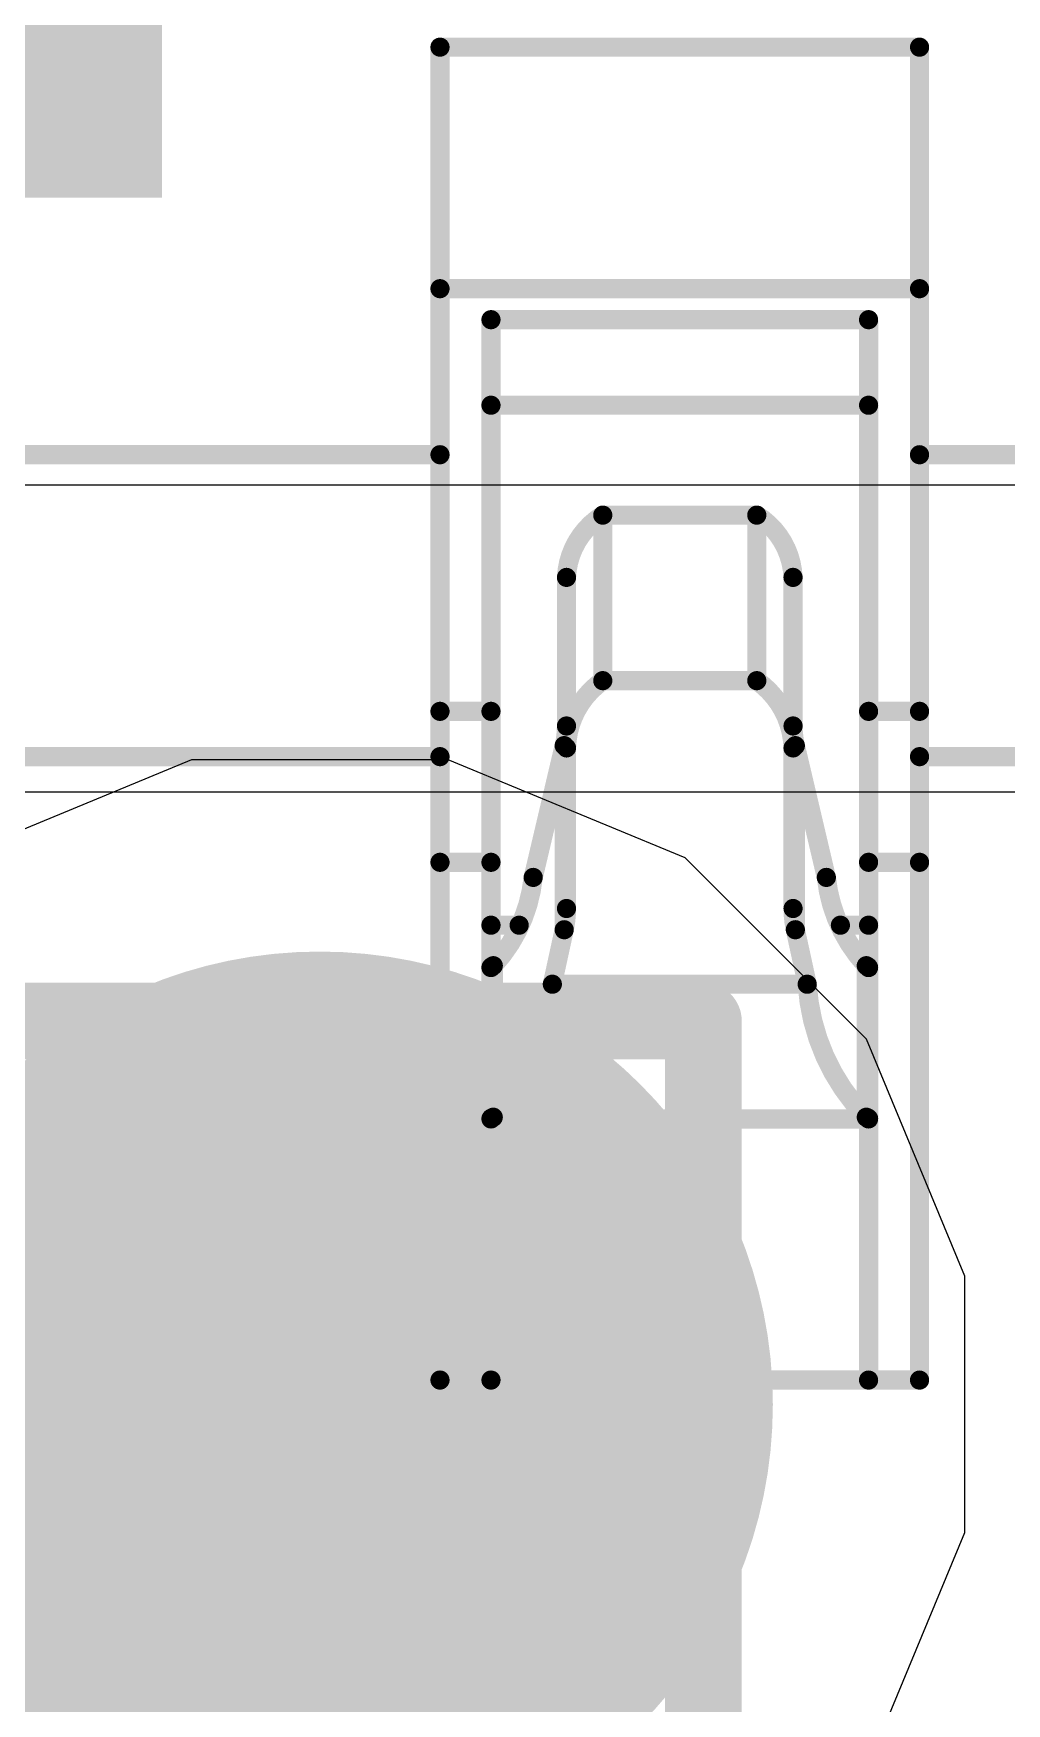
# Model space of a CAD drawing. Header units: inches. Extents: x -11 to 5433, y -4 to 5447.
# Drawn here: x 8.152 to 8.796, y 27.438 to 28.544 of the extents above; entities that cross this region are included whole.
import ezdxf

# ---------------------------------------------------------------- set-up
doc = ezdxf.new("R2010")
doc.units = ezdxf.units.IN
for name, color, linetype in [('Bottom Layer', 5, 'Continuous'), ('Drill Drawing', 1, 'Continuous'), ('Ground', 16, 'Continuous'), ('Mechanical 4', 56, 'Continuous'), ('Power', 76, 'Continuous'), ('Top Layer', 1, 'Continuous'), ('Top Solder', 216, 'Continuous'), ('Via Holes', 16, 'Continuous')]:
    doc.layers.add(name, color=color, linetype=linetype)

# ---------------------------------------------------------------- blocks, each defined once
blk = doc.blocks.new('QTH_030_01_L_D_A_K_TR_157')
at = {"layer": 'Top Solder'}
blk.add_hatch(color=216, dxfattribs=at).paths.add_polyline_path([(7.07339962, 0.42160063), (9.81659962, 0.42160063), (9.81659962, -0.42160063), (7.07339962, -0.42160063)])

msp = doc.modelspace()

# ---------------------------------------------------------------- hatches: boundary and pattern name
at = {"layer": 'Bottom Layer'}
h = msp.add_hatch(color=5, dxfattribs=at)
edge = h.paths.add_edge_path()
edge.add_arc((8.34153272, 27.63581722), 0.2999994, 0, 360)
at = {"layer": 'Ground'}
h = msp.add_hatch(color=16, dxfattribs=at)
edge = h.paths.add_edge_path()
edge.add_arc((8.34153272, 27.63581722), 0.2999994, 0, 360)
at = {"layer": 'Power'}
h = msp.add_hatch(color=76, dxfattribs=at)
edge = h.paths.add_edge_path()
edge.add_arc((8.34153272, 27.63581722), 0.2999994, 0, 360)
at = {"layer": 'Top Layer'}
h = msp.add_hatch(color=1, dxfattribs=at)
edge = h.paths.add_edge_path()
edge.add_arc((8.34153272, 27.63581722), 0.2999994, 0, 360)
at = {"layer": 'Via Holes'}
h = msp.add_hatch(color=7, dxfattribs=at)
edge = h.paths.add_edge_path()
edge.add_arc((8.34153272, 27.63581722), 0.1499997, 0, 360)

# ---------------------------------------------------------------- linework, layer by layer
at = {"layer": 'Bottom Layer'}
for p, q in [((8.256597659999999, 28.06281662), (8.09965868, 27.99780786)), ((8.42646778, 28.06281662), (8.256597659999999, 28.06281662)), ((8.583406759999999, 27.99780786), (8.42646778, 28.06281662)), ((8.703523359999998, 27.87769126), (8.583406759999999, 27.99780786)), ((8.76853212, 27.72075228), (8.703523359999998, 27.87769126)), ((8.76853212, 27.55088216), (8.76853212, 27.72075228)), ((8.703523359999998, 27.39394318), (8.76853212, 27.55088216))]:
    msp.add_line(p, q, dxfattribs=at)
msp.add_lwpolyline([(8.34153272, 24.84291704, 0.254, 0.254, 0), (8.34153272, 27.63581722, 0.254, 0.254, 0)], format="xyseb", dxfattribs=at)
msp.add_lwpolyline([(8.278032719999999, 27.63581722, 0.127, 0.127, 1), (8.40503272, 27.63581722, 0.127, 0.127, 1)], format="xyseb", close=True, dxfattribs=at)
at = {"layer": 'Drill Drawing'}
for points in [[(8.087532719999999, 27.88981722, 0.0508, 0.0508, 0), (8.59553272, 27.88981722, 0.0508, 0.0508, 0)], [(8.59553272, 27.38181722, 0.0508, 0.0508, 0), (8.59553272, 27.88981722, 0.0508, 0.0508, 0)], [(8.18913272, 27.78821722, 0.0508, 0.0508, 0), (8.49393272, 27.78821722, 0.0508, 0.0508, 0)], [(8.18913272, 27.48341722, 0.0508, 0.0508, 0), (8.18913272, 27.78821722, 0.0508, 0.0508, 0)], [(8.49393272, 27.48341722, 0.0508, 0.0508, 0), (8.49393272, 27.78821722, 0.0508, 0.0508, 0)], [(8.18913272, 27.48341722, 0.0508, 0.0508, 0), (8.49393272, 27.48341722, 0.0508, 0.0508, 0)]]:
    msp.add_lwpolyline(points, format="xyseb", dxfattribs=at)
for points in [[(8.582832719999999, 27.88981722, 0.0254, 0.0254, 1), (8.60823272, 27.88981722, 0.0254, 0.0254, 1)], [(8.582832719999999, 27.88981722, 0.0254, 0.0254, 1), (8.60823272, 27.88981722, 0.0254, 0.0254, 1)], [(8.17643272, 27.78821722, 0.0254, 0.0254, 1), (8.201832719999999, 27.78821722, 0.0254, 0.0254, 1)], [(8.17643272, 27.78821722, 0.0254, 0.0254, 1), (8.201832719999999, 27.78821722, 0.0254, 0.0254, 1)], [(8.48123272, 27.78821722, 0.0254, 0.0254, 1), (8.506632719999999, 27.78821722, 0.0254, 0.0254, 1)], [(8.48123272, 27.78821722, 0.0254, 0.0254, 1), (8.506632719999999, 27.78821722, 0.0254, 0.0254, 1)], [(8.17643272, 27.48341722, 0.0254, 0.0254, 1), (8.201832719999999, 27.48341722, 0.0254, 0.0254, 1)], [(8.17643272, 27.48341722, 0.0254, 0.0254, 1), (8.201832719999999, 27.48341722, 0.0254, 0.0254, 1)], [(8.48123272, 27.48341722, 0.0254, 0.0254, 1), (8.506632719999999, 27.48341722, 0.0254, 0.0254, 1)], [(8.48123272, 27.48341722, 0.0254, 0.0254, 1), (8.506632719999999, 27.48341722, 0.0254, 0.0254, 1)]]:
    msp.add_lwpolyline(points, format="xyseb", close=True, dxfattribs=at)
at = {"layer": 'Ground'}
for p, q in [((8.256597659999999, 28.06281662), (8.09965868, 27.99780786)), ((8.42646778, 28.06281662), (8.256597659999999, 28.06281662)), ((8.583406759999999, 27.99780786), (8.42646778, 28.06281662)), ((8.703523359999998, 27.87769126), (8.583406759999999, 27.99780786)), ((8.76853212, 27.72075228), (8.703523359999998, 27.87769126)), ((8.76853212, 27.55088216), (8.76853212, 27.72075228)), ((8.703523359999998, 27.39394318), (8.76853212, 27.55088216))]:
    msp.add_line(p, q, dxfattribs=at)
at = {"layer": 'Mechanical 4'}
for points in [[(8.421154099999999, 28.53494674, 0.0127, 0.0127, 0), (8.7386541, 28.53494674, 0.0127, 0.0127, 0)], [(8.421154099999999, 28.06494514, 0.0127, 0.0127, 0), (8.421154099999999, 28.53494674, 0.0127, 0.0127, 0)], [(8.7386541, 28.06494514, 0.0127, 0.0127, 0), (8.7386541, 28.53494674, 0.0127, 0.0127, 0)], [(8.421154099999999, 28.37494452, 0.0127, 0.0127, 0), (8.7386541, 28.37494452, 0.0127, 0.0127, 0)], [(8.45490562, 28.35440862, 0.0127, 0.0127, 0), (8.70490512, 28.35440862, 0.0127, 0.0127, 0)], [(8.45490562, 27.65194622, 0.0127, 0.0127, 0), (8.45490562, 28.35440862, 0.0127, 0.0127, 0)], [(8.70490512, 27.65194622, 0.0127, 0.0127, 0), (8.70490512, 28.35440862, 0.0127, 0.0127, 0)], [(8.45490562, 28.29773868, 0.0127, 0.0127, 0), (8.70490512, 28.29773868, 0.0127, 0.0127, 0)], [(8.103654099999998, 28.26494474, 0.0127, 0.0127, 0), (8.421154099999999, 28.26494474, 0.0127, 0.0127, 0)], [(8.7386541, 28.26494474, 0.0127, 0.0127, 0), (9.0561541, 28.26494474, 0.0127, 0.0127, 0)], [(8.50490552, 28.18369522, 0.0127, 0.0127, -0.2473774344944057), (8.528913600000001, 28.22494482, 0.0127, 0.0127, 0)], [(8.52891614, 28.22494482, 0.0127, 0.0127, 0), (8.6308946, 28.22494482, 0.0127, 0.0127, 0)], [(8.52891614, 28.11528286, 0.0127, 0.0127, 0), (8.52891614, 28.22494482, 0.0127, 0.0127, 0)], [(8.6308946, 28.11528286, 0.0127, 0.0127, 0), (8.6308946, 28.22494482, 0.0127, 0.0127, 0)], [(8.63089714, 28.22494482, 0.0127, 0.0127, -0.2473774344944055), (8.65490522, 28.18369522, 0.0127, 0.0127, 0)], [(8.50490552, 27.96434844, 0.0127, 0.0127, 0), (8.50490552, 28.18369522, 0.0127, 0.0127, 0)], [(8.65490522, 27.96434844, 0.0127, 0.0127, 0), (8.65490522, 28.18369522, 0.0127, 0.0127, 0)], [(8.50490552, 28.07071348, 0.0127, 0.0127, -0.2374800627721871), (8.528913600000001, 28.1152854, 0.0127, 0.0127, 0)], [(8.52891614, 28.11528286, 0.0127, 0.0127, 0), (8.6308946, 28.11528286, 0.0127, 0.0127, 0)], [(8.63089714, 28.1152854, 0.0127, 0.0127, -0.2374800627721868), (8.65490522, 28.07071348, 0.0127, 0.0127, 0)], [(8.421154099999999, 28.09494508, 0.0127, 0.0127, 0), (8.45490562, 28.09494508, 0.0127, 0.0127, 0)], [(8.70490512, 28.09494508, 0.0127, 0.0127, 0), (8.7386541, 28.09494508, 0.0127, 0.0127, 0)], [(8.50490552, 28.08525752, 0.0127, 0.0127, -0.05786385222271111), (8.503386599999999, 28.07223494, 0.0127, 0.0127, 0)], [(8.656424139999999, 28.07223494, 0.0127, 0.0127, -0.057863852222711), (8.65490522, 28.08525752, 0.0127, 0.0127, 0)], [(8.103654099999998, 28.06494514, 0.0127, 0.0127, 0), (8.421154099999999, 28.06494514, 0.0127, 0.0127, 0)], [(8.421154099999999, 27.65194622, 0.0127, 0.0127, 0), (8.421154099999999, 28.06494514, 0.0127, 0.0127, 0)], [(8.4828634, 27.9849453, 0.0127, 0.0127, 0), (8.503386599999999, 28.07223494, 0.0127, 0.0127, 0)], [(8.503386599999999, 27.95027684, 0.0127, 0.0127, 0), (8.503386599999999, 28.07223494, 0.0127, 0.0127, 0)], [(8.656424139999999, 28.07223494, 0.0127, 0.0127, 0), (8.6769448, 27.9849453, 0.0127, 0.0127, 0)], [(8.656424139999999, 27.95027684, 0.0127, 0.0127, 0), (8.656424139999999, 28.07223494, 0.0127, 0.0127, 0)], [(8.7386541, 28.06494514, 0.0127, 0.0127, 0), (9.0561541, 28.06494514, 0.0127, 0.0127, 0)], [(8.7386541, 27.65194622, 0.0127, 0.0127, 0), (8.7386541, 28.06494514, 0.0127, 0.0127, 0)], [(8.421154099999999, 27.99494528, 0.0127, 0.0127, 0), (8.45490562, 27.99494528, 0.0127, 0.0127, 0)], [(8.70490512, 27.99494528, 0.0127, 0.0127, 0), (8.7386541, 27.99494528, 0.0127, 0.0127, 0)], [(8.48286594, 27.98494784, 0.0127, 0.0127, -0.1625906327552088), (8.45642454, 27.92645418, 0.0127, 0.0127, 0)], [(8.703386199999999, 27.92645418, 0.0127, 0.0127, -0.1625906327552086), (8.6769448, 27.98494784, 0.0127, 0.0127, 0)], [(8.50490552, 27.96434844, 0.0127, 0.0127, -0.05365793627864512), (8.503386599999999, 27.95027684, 0.0127, 0.0127, 0)], [(8.656424139999999, 27.95027684, 0.0127, 0.0127, -0.05365793627864524), (8.65490522, 27.96434844, 0.0127, 0.0127, 0)], [(8.45490562, 27.95328166, 0.0127, 0.0127, 0), (8.473567, 27.95328166, 0.0127, 0.0127, 0)], [(8.495532919999999, 27.91417836, 0.0127, 0.0127, 0), (8.503386599999999, 27.95027684, 0.0127, 0.0127, 0)], [(8.656424139999999, 27.95027684, 0.0127, 0.0127, 0), (8.66427782, 27.91417836, 0.0127, 0.0127, 0)], [(8.68624374, 27.95328166, 0.0127, 0.0127, 0), (8.70490512, 27.95328166, 0.0127, 0.0127, 0)], [(8.45490562, 27.92521466, 0.0127, 0.0127, -0.01102176059095846), (8.454941179999999, 27.92530102, 0.0127, 0.0127, 0)], [(8.454941179999999, 27.92530102, 0.0127, 0.0127, -0.02840440636225271), (8.4549869, 27.92538992, 0.0127, 0.0127, 0)], [(8.4549869, 27.92538992, 0.0127, 0.0127, -0.03504147042204314), (8.45505294, 27.92548644, 0.0127, 0.0127, 0)], [(8.45505294, 27.92548644, 0.0127, 0.0127, -0.03231858321333049), (8.455152, 27.92559312, 0.0127, 0.0127, 0)], [(8.455152, 27.92559312, 0.0127, 0.0127, -0.02446223681066751), (8.45528916, 27.9257125, 0.0127, 0.0127, 0)], [(8.4552917, 27.92570996, 0.0127, 0.0127, -0.01372918972499624), (8.4554695, 27.92584458, 0.0127, 0.0127, 0)], [(8.4554695, 27.92584458, 0.0127, 0.0127, -0.008119992686425808), (8.455680319999999, 27.92598681999999, 0.0127, 0.0127, 0)], [(8.45567778, 27.92598936, 0.0127, 0.0127, -0.004820635617816782), (8.455914, 27.92613922, 0.0127, 0.0127, 0)], [(8.455914, 27.92613922, 0.0127, 0.0127, 0), (8.45642454, 27.92645418, 0.0127, 0.0127, 0)], [(8.45642454, 27.82607592, 0.0127, 0.0127, 0), (8.45642454, 27.92645418, 0.0127, 0.0127, 0)], [(8.703386199999999, 27.92645418, 0.0127, 0.0127, 0), (8.7036529, 27.92629415999999, 0.0127, 0.0127, 0)], [(8.703386199999999, 27.82607592, 0.0127, 0.0127, 0), (8.703386199999999, 27.92645418, 0.0127, 0.0127, 0)], [(8.7036529, 27.92629415999999, 0.0127, 0.0127, 0), (8.70391198, 27.92613414, 0.0127, 0.0127, 0)], [(8.70390944, 27.9261316, 0.0127, 0.0127, -0.006054857866419285), (8.7041482, 27.92598174, 0.0127, 0.0127, 0)], [(8.70415074, 27.92598428, 0.0127, 0.0127, -0.01073696926174756), (8.70435648, 27.92584204, 0.0127, 0.0127, 0)], [(8.70435648, 27.9258395, 0.0127, 0.0127, -0.01856237107227179), (8.70452158, 27.9257125, 0.0127, 0.0127, 0)], [(8.70452158, 27.92571504, 0.0127, 0.0127, -0.02338621057059427), (8.70464604, 27.9255982, 0.0127, 0.0127, 0)], [(8.70464604, 27.92559566, 0.0127, 0.0127, -0.05432145117668464), (8.70480606, 27.925395, 0.0127, 0.0127, 0)], [(8.7048086, 27.92539754, 0.0127, 0.0127, -0.02859688064924974), (8.70490766, 27.92521466, 0.0127, 0.0127, 0)], [(8.495532919999999, 27.91418089999999, 0.0127, 0.0127, -0.1798939642534223), (8.45642454, 27.82607592, 0.0127, 0.0127, 0)], [(8.495532919999999, 27.91417836, 0.0127, 0.0127, 0), (8.66427782, 27.91417836, 0.0127, 0.0127, 0)], [(8.703386199999999, 27.82607592, 0.0127, 0.0127, -0.1798939642534224), (8.66427782, 27.91418089999999, 0.0127, 0.0127, 0)], [(8.45490562, 27.82514628, 0.0127, 0.0127, -0.01323430953739975), (8.454941179999999, 27.82521232, 0.0127, 0.0127, 0)], [(8.45490562, 27.82494561999999, 0.0127, 0.0127, 0), (8.70490512, 27.82494561999999, 0.0127, 0.0127, 0)], [(8.454941179999999, 27.82521232, 0.0127, 0.0127, -0.03268862884277671), (8.4549869, 27.8252809, 0.0127, 0.0127, 0)], [(8.4549869, 27.82527582, 0.0127, 0.0127, -0.0374458302479112), (8.45505294, 27.82534948, 0.0127, 0.0127, 0)], [(8.45505294, 27.82534948, 0.0127, 0.0127, -0.03188120460224849), (8.455152, 27.82542822, 0.0127, 0.0127, 0)], [(8.45514946, 27.82543076, 0.0127, 0.0127, -0.02261994771953876), (8.45528916, 27.8255222, 0.0127, 0.0127, 0)], [(8.45528916, 27.82551966, 0.0127, 0.0127, -0.01220889252625538), (8.455466959999999, 27.82561872, 0.0127, 0.0127, 0)], [(8.455466959999999, 27.82561872, 0.0127, 0.0127, -0.007070305404387283), (8.45567778, 27.8257254, 0.0127, 0.0127, 0)], [(8.45567778, 27.8257254, 0.0127, 0.0127, 0), (8.455914, 27.8258397, 0.0127, 0.0127, 0)], [(8.455914, 27.8258397, 0.0127, 0.0127, 0), (8.45642454, 27.82607592, 0.0127, 0.0127, 0)], [(8.703386199999999, 27.82607592, 0.0127, 0.0127, 0), (8.7036529, 27.825954, 0.0127, 0.0127, 0)], [(8.7036529, 27.825954, 0.0127, 0.0127, 0), (8.70391198, 27.82583716, 0.0127, 0.0127, 0)], [(8.70391198, 27.82583716, 0.0127, 0.0127, -0.005205334042722457), (8.70415074, 27.8257254, 0.0127, 0.0127, 0)], [(8.7041482, 27.82572286, 0.0127, 0.0127, -0.009375622424406175), (8.70435394, 27.82561618, 0.0127, 0.0127, 0)], [(8.70435394, 27.82561618, 0.0127, 0.0127, -0.01668702494644654), (8.70452158, 27.82551966, 0.0127, 0.0127, 0)], [(8.70452158, 27.82551966, 0.0127, 0.0127, -0.02199391696725747), (8.70464604, 27.8254333, 0.0127, 0.0127, 0)], [(8.7046435, 27.8254333, 0.0127, 0.0127, -0.02675089176373913), (8.70473748, 27.82535456, 0.0127, 0.0127, 0)], [(8.70474002, 27.82535456, 0.0127, 0.0127, -0.02828763826250555), (8.7048086, 27.82528344, 0.0127, 0.0127, 0)], [(8.7048086, 27.82528344, 0.0127, 0.0127, -0.03260546152078476), (8.70490512, 27.82514628, 0.0127, 0.0127, 0)], [(8.421154099999999, 27.65194622, 0.0127, 0.0127, 0), (8.7386541, 27.65194622, 0.0127, 0.0127, 0)]]:
    msp.add_lwpolyline(points, format="xyseb", dxfattribs=at)
for points in [[(8.4179791, 28.53494674, 0.00635, 0.00635, 1), (8.4243291, 28.53494674, 0.00635, 0.00635, 1)], [(8.4179791, 28.53494674, 0.00635, 0.00635, 1), (8.4243291, 28.53494674, 0.00635, 0.00635, 1)], [(8.7354791, 28.53494674, 0.00635, 0.00635, 1), (8.741829099999999, 28.53494674, 0.00635, 0.00635, 1)], [(8.7354791, 28.53494674, 0.00635, 0.00635, 1), (8.741829099999999, 28.53494674, 0.00635, 0.00635, 1)], [(8.4179791, 28.37494452, 0.00635, 0.00635, 1), (8.4243291, 28.37494452, 0.00635, 0.00635, 1)], [(8.7354791, 28.37494452, 0.00635, 0.00635, 1), (8.741829099999999, 28.37494452, 0.00635, 0.00635, 1)], [(8.45173062, 28.35440862, 0.00635, 0.00635, 1), (8.458080619999999, 28.35440862, 0.00635, 0.00635, 1)], [(8.45173062, 28.35440862, 0.00635, 0.00635, 1), (8.458080619999999, 28.35440862, 0.00635, 0.00635, 1)], [(8.701730119999999, 28.35440862, 0.00635, 0.00635, 1), (8.70808012, 28.35440862, 0.00635, 0.00635, 1)], [(8.701730119999999, 28.35440862, 0.00635, 0.00635, 1), (8.70808012, 28.35440862, 0.00635, 0.00635, 1)], [(8.45173062, 28.29773868, 0.00635, 0.00635, 1), (8.458080619999999, 28.29773868, 0.00635, 0.00635, 1)], [(8.701730119999999, 28.29773868, 0.00635, 0.00635, 1), (8.70808012, 28.29773868, 0.00635, 0.00635, 1)], [(8.4179791, 28.26494474, 0.00635, 0.00635, 1), (8.4243291, 28.26494474, 0.00635, 0.00635, 1)], [(8.7354791, 28.26494474, 0.00635, 0.00635, 1), (8.741829099999999, 28.26494474, 0.00635, 0.00635, 1)], [(8.525738599999999, 28.22494482, 0.00635, 0.00635, 1), (8.5320886, 28.22494482, 0.00635, 0.00635, 1)], [(8.52574114, 28.22494482, 0.00635, 0.00635, 1), (8.53209114, 28.22494482, 0.00635, 0.00635, 1)], [(8.52574114, 28.22494482, 0.00635, 0.00635, 1), (8.53209114, 28.22494482, 0.00635, 0.00635, 1)], [(8.627719599999999, 28.22494482, 0.00635, 0.00635, 1), (8.6340696, 28.22494482, 0.00635, 0.00635, 1)], [(8.627719599999999, 28.22494482, 0.00635, 0.00635, 1), (8.6340696, 28.22494482, 0.00635, 0.00635, 1)], [(8.62772214, 28.22494482, 0.00635, 0.00635, 1), (8.634072139999999, 28.22494482, 0.00635, 0.00635, 1)], [(8.501730519999999, 28.18369522, 0.00635, 0.00635, 1), (8.508080519999998, 28.18369522, 0.00635, 0.00635, 1)], [(8.501730519999999, 28.18369522, 0.00635, 0.00635, 1), (8.508080519999998, 28.18369522, 0.00635, 0.00635, 1)], [(8.65173022, 28.18369522, 0.00635, 0.00635, 1), (8.658080219999999, 28.18369522, 0.00635, 0.00635, 1)], [(8.65173022, 28.18369522, 0.00635, 0.00635, 1), (8.658080219999999, 28.18369522, 0.00635, 0.00635, 1)], [(8.525738599999999, 28.1152854, 0.00635, 0.00635, 1), (8.5320886, 28.1152854, 0.00635, 0.00635, 1)], [(8.52574114, 28.11528286, 0.00635, 0.00635, 1), (8.53209114, 28.11528286, 0.00635, 0.00635, 1)], [(8.52574114, 28.11528286, 0.00635, 0.00635, 1), (8.53209114, 28.11528286, 0.00635, 0.00635, 1)], [(8.627719599999999, 28.11528286, 0.00635, 0.00635, 1), (8.6340696, 28.11528286, 0.00635, 0.00635, 1)], [(8.627719599999999, 28.11528286, 0.00635, 0.00635, 1), (8.6340696, 28.11528286, 0.00635, 0.00635, 1)], [(8.62772214, 28.1152854, 0.00635, 0.00635, 1), (8.634072139999999, 28.1152854, 0.00635, 0.00635, 1)], [(8.4179791, 28.09494508, 0.00635, 0.00635, 1), (8.4243291, 28.09494508, 0.00635, 0.00635, 1)], [(8.45173062, 28.09494508, 0.00635, 0.00635, 1), (8.458080619999999, 28.09494508, 0.00635, 0.00635, 1)], [(8.701730119999999, 28.09494508, 0.00635, 0.00635, 1), (8.70808012, 28.09494508, 0.00635, 0.00635, 1)], [(8.7354791, 28.09494508, 0.00635, 0.00635, 1), (8.741829099999999, 28.09494508, 0.00635, 0.00635, 1)], [(8.501730519999999, 28.08525752, 0.00635, 0.00635, 1), (8.508080519999998, 28.08525752, 0.00635, 0.00635, 1)], [(8.65173022, 28.08525752, 0.00635, 0.00635, 1), (8.658080219999999, 28.08525752, 0.00635, 0.00635, 1)], [(8.4179791, 28.06494514, 0.00635, 0.00635, 1), (8.4243291, 28.06494514, 0.00635, 0.00635, 1)], [(8.4179791, 28.06494514, 0.00635, 0.00635, 1), (8.4243291, 28.06494514, 0.00635, 0.00635, 1)], [(8.4179791, 28.06494514, 0.00635, 0.00635, 1), (8.4243291, 28.06494514, 0.00635, 0.00635, 1)], [(8.5002116, 28.07223494, 0.00635, 0.00635, 1), (8.5065616, 28.07223494, 0.00635, 0.00635, 1)], [(8.5002116, 28.07223494, 0.00635, 0.00635, 1), (8.5065616, 28.07223494, 0.00635, 0.00635, 1)], [(8.5002116, 28.07223494, 0.00635, 0.00635, 1), (8.5065616, 28.07223494, 0.00635, 0.00635, 1)], [(8.501730519999999, 28.07071348, 0.00635, 0.00635, 1), (8.508080519999998, 28.07071348, 0.00635, 0.00635, 1)], [(8.65173022, 28.07071348, 0.00635, 0.00635, 1), (8.658080219999999, 28.07071348, 0.00635, 0.00635, 1)], [(8.65324914, 28.07223494, 0.00635, 0.00635, 1), (8.65959914, 28.07223494, 0.00635, 0.00635, 1)], [(8.65324914, 28.07223494, 0.00635, 0.00635, 1), (8.65959914, 28.07223494, 0.00635, 0.00635, 1)], [(8.65324914, 28.07223494, 0.00635, 0.00635, 1), (8.65959914, 28.07223494, 0.00635, 0.00635, 1)], [(8.7354791, 28.06494514, 0.00635, 0.00635, 1), (8.741829099999999, 28.06494514, 0.00635, 0.00635, 1)], [(8.7354791, 28.06494514, 0.00635, 0.00635, 1), (8.741829099999999, 28.06494514, 0.00635, 0.00635, 1)], [(8.7354791, 28.06494514, 0.00635, 0.00635, 1), (8.741829099999999, 28.06494514, 0.00635, 0.00635, 1)], [(8.4179791, 27.99494528, 0.00635, 0.00635, 1), (8.4243291, 27.99494528, 0.00635, 0.00635, 1)], [(8.45173062, 27.99494528, 0.00635, 0.00635, 1), (8.458080619999999, 27.99494528, 0.00635, 0.00635, 1)], [(8.701730119999999, 27.99494528, 0.00635, 0.00635, 1), (8.70808012, 27.99494528, 0.00635, 0.00635, 1)], [(8.7354791, 27.99494528, 0.00635, 0.00635, 1), (8.741829099999999, 27.99494528, 0.00635, 0.00635, 1)], [(8.479688399999999, 27.9849453, 0.00635, 0.00635, 1), (8.4860384, 27.9849453, 0.00635, 0.00635, 1)], [(8.47969094, 27.98494784, 0.00635, 0.00635, 1), (8.48604094, 27.98494784, 0.00635, 0.00635, 1)], [(8.673769799999999, 27.98494784, 0.00635, 0.00635, 1), (8.6801198, 27.98494784, 0.00635, 0.00635, 1)], [(8.673769799999999, 27.9849453, 0.00635, 0.00635, 1), (8.6801198, 27.9849453, 0.00635, 0.00635, 1)], [(8.501730519999999, 27.96434844, 0.00635, 0.00635, 1), (8.508080519999998, 27.96434844, 0.00635, 0.00635, 1)], [(8.501730519999999, 27.96434844, 0.00635, 0.00635, 1), (8.508080519999998, 27.96434844, 0.00635, 0.00635, 1)], [(8.65173022, 27.96434844, 0.00635, 0.00635, 1), (8.658080219999999, 27.96434844, 0.00635, 0.00635, 1)], [(8.65173022, 27.96434844, 0.00635, 0.00635, 1), (8.658080219999999, 27.96434844, 0.00635, 0.00635, 1)], [(8.45173062, 27.95328166, 0.00635, 0.00635, 1), (8.458080619999999, 27.95328166, 0.00635, 0.00635, 1)], [(8.470392, 27.95328166, 0.00635, 0.00635, 1), (8.476742, 27.95328166, 0.00635, 0.00635, 1)], [(8.5002116, 27.95027684, 0.00635, 0.00635, 1), (8.5065616, 27.95027684, 0.00635, 0.00635, 1)], [(8.5002116, 27.95027684, 0.00635, 0.00635, 1), (8.5065616, 27.95027684, 0.00635, 0.00635, 1)], [(8.5002116, 27.95027684, 0.00635, 0.00635, 1), (8.5065616, 27.95027684, 0.00635, 0.00635, 1)], [(8.65324914, 27.95027684, 0.00635, 0.00635, 1), (8.65959914, 27.95027684, 0.00635, 0.00635, 1)], [(8.65324914, 27.95027684, 0.00635, 0.00635, 1), (8.65959914, 27.95027684, 0.00635, 0.00635, 1)], [(8.65324914, 27.95027684, 0.00635, 0.00635, 1), (8.65959914, 27.95027684, 0.00635, 0.00635, 1)], [(8.68306874, 27.95328166, 0.00635, 0.00635, 1), (8.689418739999999, 27.95328166, 0.00635, 0.00635, 1)], [(8.701730119999999, 27.95328166, 0.00635, 0.00635, 1), (8.70808012, 27.95328166, 0.00635, 0.00635, 1)], [(8.45173062, 27.92521466, 0.00635, 0.00635, 1), (8.458080619999999, 27.92521466, 0.00635, 0.00635, 1)], [(8.45176618, 27.92530102, 0.00635, 0.00635, 1), (8.45811618, 27.92530102, 0.00635, 0.00635, 1)], [(8.45176618, 27.92530102, 0.00635, 0.00635, 1), (8.45811618, 27.92530102, 0.00635, 0.00635, 1)], [(8.4518119, 27.92538992, 0.00635, 0.00635, 1), (8.458161899999999, 27.92538992, 0.00635, 0.00635, 1)], [(8.4518119, 27.92538992, 0.00635, 0.00635, 1), (8.458161899999999, 27.92538992, 0.00635, 0.00635, 1)], [(8.45187794, 27.92548644, 0.00635, 0.00635, 1), (8.458227939999999, 27.92548644, 0.00635, 0.00635, 1)], [(8.45187794, 27.92548644, 0.00635, 0.00635, 1), (8.458227939999999, 27.92548644, 0.00635, 0.00635, 1)], [(8.451977, 27.92559312, 0.00635, 0.00635, 1), (8.458326999999999, 27.92559312, 0.00635, 0.00635, 1)], [(8.451977, 27.92559312, 0.00635, 0.00635, 1), (8.458326999999999, 27.92559312, 0.00635, 0.00635, 1)], [(8.45211416, 27.9257125, 0.00635, 0.00635, 1), (8.458464159999998, 27.9257125, 0.00635, 0.00635, 1)], [(8.4521167, 27.92570996, 0.00635, 0.00635, 1), (8.458466699999999, 27.92570996, 0.00635, 0.00635, 1)], [(8.452294499999999, 27.92584458, 0.00635, 0.00635, 1), (8.4586445, 27.92584458, 0.00635, 0.00635, 1)], [(8.452294499999999, 27.92584458, 0.00635, 0.00635, 1), (8.4586445, 27.92584458, 0.00635, 0.00635, 1)], [(8.45250278, 27.92598936, 0.00635, 0.00635, 1), (8.458852779999999, 27.92598936, 0.00635, 0.00635, 1)], [(8.45250532, 27.92598681999999, 0.00635, 0.00635, 1), (8.45885532, 27.92598681999999, 0.00635, 0.00635, 1)], [(8.452739, 27.92613922, 0.00635, 0.00635, 1), (8.459089, 27.92613922, 0.00635, 0.00635, 1)], [(8.452739, 27.92613922, 0.00635, 0.00635, 1), (8.459089, 27.92613922, 0.00635, 0.00635, 1)], [(8.45324954, 27.92645418, 0.00635, 0.00635, 1), (8.45959954, 27.92645418, 0.00635, 0.00635, 1)], [(8.45324954, 27.92645418, 0.00635, 0.00635, 1), (8.45959954, 27.92645418, 0.00635, 0.00635, 1)], [(8.45324954, 27.92645418, 0.00635, 0.00635, 1), (8.45959954, 27.92645418, 0.00635, 0.00635, 1)], [(8.7002112, 27.92645418, 0.00635, 0.00635, 1), (8.7065612, 27.92645418, 0.00635, 0.00635, 1)], [(8.7002112, 27.92645418, 0.00635, 0.00635, 1), (8.7065612, 27.92645418, 0.00635, 0.00635, 1)], [(8.7002112, 27.92645418, 0.00635, 0.00635, 1), (8.7065612, 27.92645418, 0.00635, 0.00635, 1)], [(8.700477900000001, 27.92629415999999, 0.00635, 0.00635, 1), (8.706827899999999, 27.92629415999999, 0.00635, 0.00635, 1)], [(8.700477900000001, 27.92629415999999, 0.00635, 0.00635, 1), (8.706827899999999, 27.92629415999999, 0.00635, 0.00635, 1)], [(8.70073444, 27.9261316, 0.00635, 0.00635, 1), (8.70708444, 27.9261316, 0.00635, 0.00635, 1)], [(8.700736979999999, 27.92613414, 0.00635, 0.00635, 1), (8.70708698, 27.92613414, 0.00635, 0.00635, 1)], [(8.700973199999998, 27.92598174, 0.00635, 0.00635, 1), (8.7073232, 27.92598174, 0.00635, 0.00635, 1)], [(8.700975739999999, 27.92598428, 0.00635, 0.00635, 1), (8.70732574, 27.92598428, 0.00635, 0.00635, 1)], [(8.701181479999999, 27.92584204, 0.00635, 0.00635, 1), (8.70753148, 27.92584204, 0.00635, 0.00635, 1)], [(8.701181479999999, 27.9258395, 0.00635, 0.00635, 1), (8.70753148, 27.9258395, 0.00635, 0.00635, 1)], [(8.70134658, 27.92571504, 0.00635, 0.00635, 1), (8.707696579999999, 27.92571504, 0.00635, 0.00635, 1)], [(8.70134658, 27.9257125, 0.00635, 0.00635, 1), (8.707696579999999, 27.9257125, 0.00635, 0.00635, 1)], [(8.70147104, 27.9255982, 0.00635, 0.00635, 1), (8.707821039999999, 27.9255982, 0.00635, 0.00635, 1)], [(8.70147104, 27.92559566, 0.00635, 0.00635, 1), (8.707821039999999, 27.92559566, 0.00635, 0.00635, 1)], [(8.701631059999999, 27.925395, 0.00635, 0.00635, 1), (8.70798106, 27.925395, 0.00635, 0.00635, 1)], [(8.7016336, 27.92539754, 0.00635, 0.00635, 1), (8.7079836, 27.92539754, 0.00635, 0.00635, 1)], [(8.70173266, 27.92521466, 0.00635, 0.00635, 1), (8.708082659999999, 27.92521466, 0.00635, 0.00635, 1)], [(8.49235792, 27.91418089999999, 0.00635, 0.00635, 1), (8.49870792, 27.91418089999999, 0.00635, 0.00635, 1)], [(8.49235792, 27.91417836, 0.00635, 0.00635, 1), (8.49870792, 27.91417836, 0.00635, 0.00635, 1)], [(8.49235792, 27.91417836, 0.00635, 0.00635, 1), (8.49870792, 27.91417836, 0.00635, 0.00635, 1)], [(8.66110282, 27.91418089999999, 0.00635, 0.00635, 1), (8.66745282, 27.91418089999999, 0.00635, 0.00635, 1)], [(8.66110282, 27.91417836, 0.00635, 0.00635, 1), (8.66745282, 27.91417836, 0.00635, 0.00635, 1)], [(8.66110282, 27.91417836, 0.00635, 0.00635, 1), (8.66745282, 27.91417836, 0.00635, 0.00635, 1)], [(8.45173062, 27.82514628, 0.00635, 0.00635, 1), (8.458080619999999, 27.82514628, 0.00635, 0.00635, 1)], [(8.45173062, 27.82494561999999, 0.00635, 0.00635, 1), (8.458080619999999, 27.82494561999999, 0.00635, 0.00635, 1)], [(8.45176618, 27.82521232, 0.00635, 0.00635, 1), (8.45811618, 27.82521232, 0.00635, 0.00635, 1)], [(8.45176618, 27.82521232, 0.00635, 0.00635, 1), (8.45811618, 27.82521232, 0.00635, 0.00635, 1)], [(8.4518119, 27.8252809, 0.00635, 0.00635, 1), (8.458161899999999, 27.8252809, 0.00635, 0.00635, 1)], [(8.4518119, 27.82527582, 0.00635, 0.00635, 1), (8.458161899999999, 27.82527582, 0.00635, 0.00635, 1)], [(8.45187794, 27.82534948, 0.00635, 0.00635, 1), (8.458227939999999, 27.82534948, 0.00635, 0.00635, 1)], [(8.45187794, 27.82534948, 0.00635, 0.00635, 1), (8.458227939999999, 27.82534948, 0.00635, 0.00635, 1)], [(8.45197446, 27.82543076, 0.00635, 0.00635, 1), (8.45832446, 27.82543076, 0.00635, 0.00635, 1)], [(8.451977, 27.82542822, 0.00635, 0.00635, 1), (8.458326999999999, 27.82542822, 0.00635, 0.00635, 1)], [(8.45211416, 27.8255222, 0.00635, 0.00635, 1), (8.458464159999998, 27.8255222, 0.00635, 0.00635, 1)], [(8.45211416, 27.82551966, 0.00635, 0.00635, 1), (8.458464159999998, 27.82551966, 0.00635, 0.00635, 1)], [(8.45229196, 27.82561872, 0.00635, 0.00635, 1), (8.45864196, 27.82561872, 0.00635, 0.00635, 1)], [(8.45229196, 27.82561872, 0.00635, 0.00635, 1), (8.45864196, 27.82561872, 0.00635, 0.00635, 1)], [(8.45250278, 27.8257254, 0.00635, 0.00635, 1), (8.458852779999999, 27.8257254, 0.00635, 0.00635, 1)], [(8.45250278, 27.8257254, 0.00635, 0.00635, 1), (8.458852779999999, 27.8257254, 0.00635, 0.00635, 1)], [(8.452739, 27.8258397, 0.00635, 0.00635, 1), (8.459089, 27.8258397, 0.00635, 0.00635, 1)], [(8.452739, 27.8258397, 0.00635, 0.00635, 1), (8.459089, 27.8258397, 0.00635, 0.00635, 1)], [(8.45324954, 27.82607592, 0.00635, 0.00635, 1), (8.45959954, 27.82607592, 0.00635, 0.00635, 1)], [(8.45324954, 27.82607592, 0.00635, 0.00635, 1), (8.45959954, 27.82607592, 0.00635, 0.00635, 1)], [(8.45324954, 27.82607592, 0.00635, 0.00635, 1), (8.45959954, 27.82607592, 0.00635, 0.00635, 1)], [(8.7002112, 27.82607592, 0.00635, 0.00635, 1), (8.7065612, 27.82607592, 0.00635, 0.00635, 1)], [(8.7002112, 27.82607592, 0.00635, 0.00635, 1), (8.7065612, 27.82607592, 0.00635, 0.00635, 1)], [(8.7002112, 27.82607592, 0.00635, 0.00635, 1), (8.7065612, 27.82607592, 0.00635, 0.00635, 1)], [(8.700477900000001, 27.825954, 0.00635, 0.00635, 1), (8.706827899999999, 27.825954, 0.00635, 0.00635, 1)], [(8.700477900000001, 27.825954, 0.00635, 0.00635, 1), (8.706827899999999, 27.825954, 0.00635, 0.00635, 1)], [(8.700736979999999, 27.82583716, 0.00635, 0.00635, 1), (8.70708698, 27.82583716, 0.00635, 0.00635, 1)], [(8.700736979999999, 27.82583716, 0.00635, 0.00635, 1), (8.70708698, 27.82583716, 0.00635, 0.00635, 1)], [(8.700973199999998, 27.82572286, 0.00635, 0.00635, 1), (8.7073232, 27.82572286, 0.00635, 0.00635, 1)], [(8.700975739999999, 27.8257254, 0.00635, 0.00635, 1), (8.70732574, 27.8257254, 0.00635, 0.00635, 1)], [(8.701178939999998, 27.82561618, 0.00635, 0.00635, 1), (8.70752894, 27.82561618, 0.00635, 0.00635, 1)], [(8.701178939999998, 27.82561618, 0.00635, 0.00635, 1), (8.70752894, 27.82561618, 0.00635, 0.00635, 1)], [(8.70134658, 27.82551966, 0.00635, 0.00635, 1), (8.707696579999999, 27.82551966, 0.00635, 0.00635, 1)], [(8.70134658, 27.82551966, 0.00635, 0.00635, 1), (8.707696579999999, 27.82551966, 0.00635, 0.00635, 1)], [(8.701468499999999, 27.8254333, 0.00635, 0.00635, 1), (8.7078185, 27.8254333, 0.00635, 0.00635, 1)], [(8.70147104, 27.8254333, 0.00635, 0.00635, 1), (8.707821039999999, 27.8254333, 0.00635, 0.00635, 1)], [(8.701562479999998, 27.82535456, 0.00635, 0.00635, 1), (8.70791248, 27.82535456, 0.00635, 0.00635, 1)], [(8.701565019999999, 27.82535456, 0.00635, 0.00635, 1), (8.70791502, 27.82535456, 0.00635, 0.00635, 1)], [(8.7016336, 27.82528344, 0.00635, 0.00635, 1), (8.7079836, 27.82528344, 0.00635, 0.00635, 1)], [(8.7016336, 27.82528344, 0.00635, 0.00635, 1), (8.7079836, 27.82528344, 0.00635, 0.00635, 1)], [(8.701730119999999, 27.82514628, 0.00635, 0.00635, 1), (8.70808012, 27.82514628, 0.00635, 0.00635, 1)], [(8.701730119999999, 27.82494561999999, 0.00635, 0.00635, 1), (8.70808012, 27.82494561999999, 0.00635, 0.00635, 1)], [(8.4179791, 27.65194622, 0.00635, 0.00635, 1), (8.4243291, 27.65194622, 0.00635, 0.00635, 1)], [(8.4179791, 27.65194622, 0.00635, 0.00635, 1), (8.4243291, 27.65194622, 0.00635, 0.00635, 1)], [(8.45173062, 27.65194622, 0.00635, 0.00635, 1), (8.458080619999999, 27.65194622, 0.00635, 0.00635, 1)], [(8.701730119999999, 27.65194622, 0.00635, 0.00635, 1), (8.70808012, 27.65194622, 0.00635, 0.00635, 1)], [(8.7354791, 27.65194622, 0.00635, 0.00635, 1), (8.741829099999999, 27.65194622, 0.00635, 0.00635, 1)], [(8.7354791, 27.65194622, 0.00635, 0.00635, 1), (8.741829099999999, 27.65194622, 0.00635, 0.00635, 1)]]:
    msp.add_lwpolyline(points, format="xyseb", close=True, dxfattribs=at)
at = {"layer": 'Power'}
for p, q in [((10.34489676, 28.2448), (7.487264679999999, 28.2448)), ((7.989765579999999, 28.0416), (10.20028948, 28.0416))]:
    msp.add_line(p, q, dxfattribs=at)
at = {"layer": 'Top Layer'}
for p, q in [((8.256597659999999, 28.06281662), (8.09965868, 27.99780786)), ((8.42646778, 28.06281662), (8.256597659999999, 28.06281662)), ((8.583406759999999, 27.99780786), (8.42646778, 28.06281662)), ((8.703523359999998, 27.87769126), (8.583406759999999, 27.99780786)), ((8.76853212, 27.72075228), (8.703523359999998, 27.87769126)), ((8.76853212, 27.55088216), (8.76853212, 27.72075228)), ((8.703523359999998, 27.39394318), (8.76853212, 27.55088216))]:
    msp.add_line(p, q, dxfattribs=at)

# ---------------------------------------------------------------- block references
at = {"rotation": 180}
msp.add_blockref('QTH_030_01_L_D_A_K_TR_157', (15.3105993, 28.85674696), dxfattribs=at)

doc.saveas('drawing.dxf')
